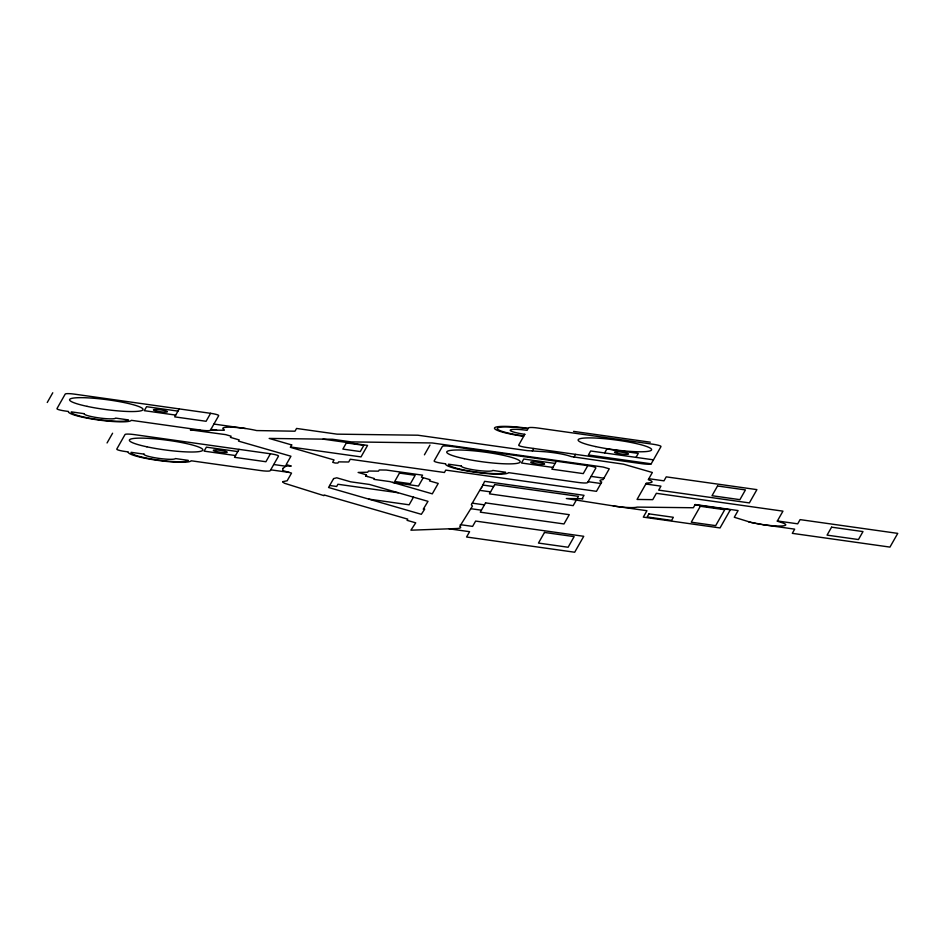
<?xml version="1.0" encoding="UTF-8"?>
<svg xmlns="http://www.w3.org/2000/svg" width="945" height="945" viewBox="0 0 945 945"><rect width="100%" height="100%" fill="white"/><g stroke="black" fill="none" stroke-linecap="round" stroke-linejoin="round"><path stroke-width="1.42" d="M282.874 468.46L282.791 470.575L291.532 473.102L287.162 480.781L282.968 481.607L284.126 483.143L323.922 495.641L324.277 495.015L407.756 519.148L407.071 520.341L415.729 522.833L410.898 530.192L455.974 528.562A21.168 2.835 7.6 0 0 459.766 526.412L472.441 506.083L471.342 504.76L481.56 487.23M481.631 487.75L484.62 481.324L584.022 495.322L582.191 498.547L582.888 498.747L566.338 498.523L617.05 506.496A21.168 2.835 7.6 0 0 637.143 507.099L693.358 507.748L695.189 504.524L738.092 510.56L734.289 517.258L750.708 522.337L763.773 524.782A21.168 2.835 7.6 0 0 783.299 525.833A21.168 2.835 7.6 0 0 781.657 522.573L777.251 521.179L782.956 511.15L656.35 493.314L652.747 499.657L637.048 499.444L646.38 483.037L647.597 483.001A21.168 2.835 7.6 0 0 649.333 480.06L648.27 479.694L652.357 472.5L623.511 464.172L571.158 456.577A21.168 2.835 7.6 0 0 543.009 451.615L527.31 450.623L417.832 435.208L337.07 434.157L296.565 428.451L294.994 431.204L256.662 430.566A21.133 2.835 7.6 0 0 245.31 428.487L213.924 424.057M47.25 402.499L52.778 392.766M107.057 442.957L112.597 433.223M179.219 408.901L174.695 416.863L206.081 421.281L210.617 413.319A8.824 1.181 7.6 0 1 218.708 415.658L210.404 430.258A8.824 1.181 7.6 0 1 201.061 430.14L131.296 420.312A31.74 4.252 7.6 0 1 97.642 419.875A31.74 4.252 7.6 0 1 68.524 411.477L65.028 410.981A8.824 1.181 7.6 0 1 56.948 408.642L65.24 394.041A8.824 1.181 7.6 0 1 74.584 394.159L210.617 413.319M239.038 449.359L234.502 457.321L265.899 461.739L270.424 453.777A8.824 1.181 7.6 0 1 278.515 456.104L270.211 470.716A8.824 1.181 7.6 0 1 260.867 470.586L191.114 460.77A31.74 4.252 7.6 0 1 157.461 460.333A31.74 4.252 7.6 0 1 128.331 451.923L124.846 451.438A8.824 1.181 7.6 0 1 116.755 449.099L125.047 434.499A8.824 1.181 7.6 0 1 134.403 434.617L270.424 453.777M367.404 476.504L365.739 475.748M424.423 454.828L429.963 445.095M423.218 477.709L418.481 486.049L392.671 482.411M413.473 497.153L409.126 504.807L368.786 499.125M532.318 450.942L533.724 448.473M556.404 461.231L551.868 469.192L583.266 473.61L587.79 465.649A8.824 1.181 7.6 0 1 595.882 467.976L587.577 482.588A8.824 1.181 7.6 0 1 578.234 482.458L508.481 472.642A31.74 4.252 7.6 0 1 474.827 472.205A31.74 4.252 7.6 0 1 445.697 463.794L442.213 463.31A8.824 1.181 7.6 0 1 434.121 460.971L442.414 446.371A8.824 1.181 7.6 0 1 451.769 446.489L587.79 465.649M573.969 457.191L575.576 454.368M604.623 452.962L606.891 448.969L638.277 453.399L636.02 457.38M651.188 463.818L661.004 446.56A8.824 1.181 7.6 0 0 652.912 444.221L537.811 428.014A8.824 1.181 7.6 0 0 528.468 427.896L528.22 428.333A31.74 4.252 7.6 0 0 494.566 427.896A31.74 4.252 7.6 0 0 523.684 436.306L518.663 445.154A8.824 1.181 7.6 0 0 526.743 447.493L641.844 463.7A8.824 1.181 7.6 0 0 651.188 463.818L588.416 454.982L590.672 450.989L653.456 459.837M283.051 481.56L282.898 482.245M282.886 468.436L286.146 465.991L291.249 466.062L286.193 464.597L290.942 456.234L238.518 441.114L239.191 439.921L230.45 437.393L231.135 436.2L225.69 434.629L190.311 429.845L199.867 429.963M210.487 430.105L224.319 430.282L223.906 429.432A21.168 2.835 7.6 0 1 245.287 428.475L245.31 428.487M573.568 431.381L650.302 442.189M555.14 463.44L523.754 459.022L521.486 463.003L552.884 467.421M177.967 411.11L146.569 406.693L144.313 410.673L175.699 415.091M648.837 478.702L663.969 480.84L666.237 476.859L756.91 489.628L749.373 502.905L658.689 490.136L660.945 486.143L645.813 484.017M591.097 476.386L603.926 478.194M323.025 439.13L367.558 445.402L361.014 456.907L290.552 446.985M588.085 481.702L600.902 483.509M210.912 429.373L216.688 430.188M695.024 504.819L730.343 509.792L720.031 527.936L643.297 517.128L646.947 510.713L615.278 506.248M777.381 520.967L797.698 523.825L800.096 519.62L897.75 533.382L889.954 547.096L792.3 533.346L794.686 529.141L762.509 524.605M482.529 484.998L493.609 486.557M237.774 451.568L206.388 447.15L204.12 451.131L235.518 455.549M480.036 490.384L490.585 491.872M273.731 464.515L285.851 466.228M270.719 469.83L289.229 472.429M398.223 492.747L337.932 484.265L336.668 486.474L329.687 485.494M472.311 503.165L484.431 504.866M470.74 508.682L481.418 510.182M460.262 524.652L472.606 526.389L475.63 521.073L583.75 536.299L574.69 552.234L466.57 537.008L469.594 531.692L449.076 528.81M761.481 524.451L760.477 524.286M614.25 506.095L613.234 505.941M759.473 524.132L758.492 523.955M757.512 523.79L756.555 523.613M755.622 523.435L754.712 523.246M753.815 523.058L752.964 522.868M752.114 522.679L751.322 522.479M750.543 522.29L749.81 522.101M749.101 521.9L748.452 521.711M291.71 444.941L290.351 447.328L334.046 459.931L332.687 462.318L335.109 463.026L337.92 463.062L338.593 461.869L348.693 461.999L350.252 459.246L444.422 472.5L445.78 470.114L596.46 491.329L601.717 482.068L601.138 481.796A21.168 2.835 7.6 0 1 602.13 479.741L603.111 479.623L609.265 468.803L603.158 467.043L432.16 442.957L351.386 441.906L332.557 439.26L269.171 438.433L291.71 444.941M346.378 442.898L342.858 449.099L360.293 451.556L363.813 445.355L346.378 442.898M333.609 478.595L328.553 487.49L421.328 514.304L424.73 509.119L423.254 509.19L428.002 501.346L369.507 484.466L350.666 481.82L336.751 477.804L333.609 478.595M366.282 474.792L365.597 475.985L374.338 478.513L373.866 479.351L389.86 481.596L432.302 493.845L438.22 483.427L429.479 480.91L430.164 479.717L421.423 477.19L422.569 475.17L386.245 470.043L379.205 469.96L378.52 471.153L368.42 471.023L367.747 472.216L358.12 472.441L366.282 474.792M399.475 473.091L394.703 481.501L410.39 483.71L415.174 475.3L399.475 473.091M494.743 484.561L489.451 493.857L573.166 505.646L578.446 496.349L494.743 484.561M485.565 502.882L480.284 512.178L563.988 523.955L569.268 514.671L485.565 502.882M524.818 434.31L523.884 435.952A28.929 3.874 7.6 0 1 497.353 428.298A28.929 3.874 7.6 0 1 528.019 428.687L527.086 430.329A15.876 2.126 7.6 0 0 510.253 430.105A15.876 2.126 7.6 0 0 524.818 434.31M544.497 532.448L538.461 543.068L568.11 547.249L574.147 536.618L544.497 532.448M648.931 513.856L647.171 516.95L671.576 520.4L673.336 517.293L648.931 513.856M700.316 506.284L691.268 522.207L715.684 525.644L724.732 509.721L700.316 506.284M717.538 485.99L712.01 495.723L739.911 499.657L745.44 489.923L717.538 485.99M831.588 527.168L827.064 535.13L858.45 539.548L862.986 531.586L831.588 527.168M461.396 466.003L448.485 464.196A28.929 3.874 7.6 0 0 475.028 471.85A28.929 3.874 7.6 0 0 505.681 472.252L492.782 470.433A15.876 2.126 7.6 0 1 475.961 470.208A15.876 2.126 7.6 0 1 461.396 466.003M84.211 413.686L71.312 411.866A28.929 3.874 7.6 0 0 97.843 419.521A28.929 3.874 7.6 0 0 128.508 419.923L115.609 418.103A15.876 2.126 7.6 0 1 98.776 417.879A15.876 2.126 7.6 0 1 84.211 413.686M144.03 454.132L131.119 452.324A28.929 3.874 7.6 0 0 157.661 459.979A28.929 3.874 7.6 0 0 188.327 460.38L175.416 458.561A15.876 2.126 7.6 0 1 158.595 458.337A15.876 2.126 7.6 0 1 144.03 454.132M156.516 411.075A7.052 0.945 7.6 0 0 167.419 411.772A7.052 0.945 7.6 0 0 157.39 409.539A7.052 0.945 7.6 0 0 156.516 411.075M87.07 406.35A37.032 4.961 7.6 0 0 143.026 409.551A37.032 4.961 7.6 0 0 88.877 397.916A37.032 4.961 7.6 0 0 87.07 406.35M216.322 451.521A7.052 0.945 7.6 0 0 227.225 452.23A7.052 0.945 7.6 0 0 217.196 449.997A7.052 0.945 7.6 0 0 216.322 451.521M146.877 446.808A37.032 4.961 7.6 0 0 202.832 450.009A37.032 4.961 7.6 0 0 148.684 438.374A37.032 4.961 7.6 0 0 146.877 446.808M533.689 463.393A7.052 0.945 7.6 0 0 544.592 464.101A7.052 0.945 7.6 0 0 534.563 461.869A7.052 0.945 7.6 0 0 533.689 463.393M464.243 458.679A37.032 4.961 7.6 0 0 520.199 461.881A37.032 4.961 7.6 0 0 466.05 450.245A37.032 4.961 7.6 0 0 464.243 458.679M617.581 453.364A7.052 0.945 7.6 0 0 628.484 454.072A7.052 0.945 7.6 0 0 618.455 451.828A7.052 0.945 7.6 0 0 617.581 453.364M595.633 446.583A37.032 4.961 7.6 0 0 651.589 449.796A37.032 4.961 7.6 0 0 597.441 438.149A37.032 4.961 7.6 0 0 595.633 446.583"/></g></svg>
